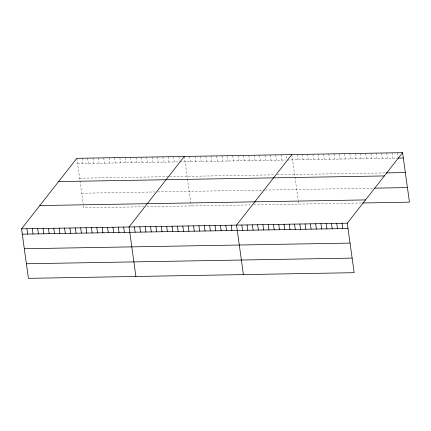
<?xml version="1.0" encoding="UTF-8"?>
<svg xmlns="http://www.w3.org/2000/svg" width="431" height="431" viewBox="0 0 431 431"><rect width="100%" height="100%" fill="white"/><g stroke="black" fill="none" stroke-linecap="round" stroke-linejoin="round"><path stroke-width="0.32" stroke-dasharray="2.15 1.62" d="M77.58 163.635L179.027 161.878M179.7 161.862L285.85 160.02M287.191 159.998L397.387 158.085M79.6 178.213L168.957 176.662M169.631 176.651L274.434 174.835M277.122 174.787L385.567 172.906M81.685 193.233L154.918 191.962M157.606 191.919L264.429 190.066M265.097 190.049L373.149 188.175M144.175 206.761L83.711 207.812L83.285 204.773M146.863 206.718L250.325 204.924M253.687 204.865L361.986 202.985M397.307 152.752L397.861 156.744M392.032 152.843L392.77 158.166M386.758 152.935L387.496 158.258M381.483 153.027L382.227 158.349M376.215 153.118L376.953 158.441M370.94 153.21L371.678 158.533M365.666 153.301L366.404 158.624M360.391 153.393L361.13 158.716M355.117 153.484L355.855 158.807M349.843 153.576L350.581 158.899M344.568 153.668L345.306 158.991M339.294 153.759L340.032 159.082M334.02 153.851L334.758 159.174M328.745 153.942L329.483 159.265M323.471 154.034L324.209 159.357M318.197 154.126L318.94 159.448M312.928 154.217L313.666 159.54M307.653 154.309L308.391 159.632M302.379 154.4L303.117 159.723M297.104 154.492L297.843 159.815M291.83 154.584L298.193 200.437M298.279 201.045L298.699 204.084M286.642 156.006L287.1 159.335M281.082 154.772L281.82 160.09M275.705 154.864L276.443 160.187M270.329 154.955L271.067 160.278M264.957 155.052L265.695 160.37M259.581 155.144L260.319 160.467M254.204 155.235L254.947 160.558M248.832 155.332L249.571 160.65M243.456 155.424L244.194 160.747M238.084 155.516L238.822 160.838M232.708 155.607L233.446 160.93M227.331 155.704L228.069 161.027M221.96 155.796L222.698 161.119M216.583 155.887L217.321 161.21M211.206 155.984L211.944 161.307M205.835 156.076L206.573 161.399M200.458 156.167L201.196 161.49M195.087 156.264L195.825 161.582M189.71 156.356L190.448 161.679M184.333 156.448L187.356 178.229M187.442 178.854L191.202 205.948M178.962 156.545L179.511 160.531M173.585 156.636L174.323 161.959M168.209 156.728L168.947 162.051M162.837 156.825L163.575 162.142M157.46 156.916L158.199 162.239M152.084 157.008L152.827 162.331M146.712 157.1L147.45 162.422M141.336 157.196L142.074 162.519M135.964 157.288L136.702 162.611M130.588 157.38L131.326 162.702M125.211 157.477L125.949 162.799M119.84 157.568L120.578 162.891M114.463 157.66L115.201 162.983M109.086 157.757L109.83 163.074M103.715 157.848L104.453 163.171M98.338 157.94L99.076 163.263M92.967 158.037L93.705 163.354M87.59 158.129L88.328 163.451M82.213 158.22L82.951 163.543M76.842 158.317L83.205 204.17"/><path stroke-width="0.65" d="M402.581 152.66L347.289 223.188L354.158 272.683L28.419 278.34L21.55 228.839L76.842 158.317L402.581 152.66L409.45 202.161L362.643 202.974M184.333 156.448L129.047 226.975L135.91 276.47M291.83 154.584L236.538 225.111L243.407 274.606M398.045 158.075L403.319 157.983M386.224 172.896L405.345 172.562M58.594 181.586L384.333 175.934M374.464 188.153L407.43 187.582M39.797 205.565L365.536 199.914M21.55 228.839L347.289 223.188M22.288 234.162L348.032 228.511M24.314 248.741L350.053 243.089M26.393 263.761L352.138 258.104M342.02 223.28L342.758 228.602M336.746 223.371L337.484 228.694M331.471 223.463L332.209 228.786M326.197 223.554L326.935 228.877M320.923 223.646L321.661 228.969M315.648 223.737L316.386 229.055M310.374 223.829L311.112 229.147M305.1 223.921L305.838 229.238M299.825 224.012L300.563 229.33M294.551 224.104L295.289 229.421M289.276 224.195L290.015 229.513M284.002 224.287L284.746 229.604M278.733 224.379L279.471 229.696M273.459 224.47L274.197 229.788M268.184 224.562L268.922 229.879M262.91 224.653L263.648 229.971M257.636 224.745L258.374 230.062M252.361 224.837L253.099 230.154M247.087 224.928L247.825 230.246M241.813 225.02L242.551 230.337M231.167 225.203L231.905 230.526M225.79 225.294L226.528 230.617M220.413 225.386L221.151 230.709M215.042 225.483L215.78 230.806M209.665 225.575L210.403 230.897M204.289 225.666L205.027 230.989M198.917 225.763L199.655 231.086M193.541 225.855L194.279 231.178M188.169 225.946L188.907 231.269M182.792 226.043L183.531 231.361M177.416 226.135L178.154 231.458M172.044 226.227L172.783 231.549M166.668 226.323L167.406 231.641M161.291 226.415L162.029 231.738M155.92 226.507L156.658 231.83M150.543 226.604L151.281 231.921M145.166 226.695L145.91 232.018M139.795 226.787L140.533 232.11M134.418 226.878L135.156 232.201M123.67 227.067L124.408 232.39M118.293 227.159L119.031 232.481M112.922 227.256L113.66 232.578M107.545 227.347L108.283 232.67M102.169 227.439L102.912 232.762M96.797 227.536L97.535 232.853M91.42 227.627L92.159 232.95M86.049 227.719L86.787 233.042M80.672 227.816L81.411 233.133M75.296 227.907L76.034 233.23M69.924 227.999L70.662 233.322M64.548 228.096L65.286 233.413M59.171 228.188L59.909 233.51M53.8 228.279L54.538 233.602M48.423 228.371L49.161 233.694M43.052 228.468L43.79 233.791M37.675 228.559L38.413 233.882M32.298 228.651L33.036 233.974M26.927 228.748L27.665 234.071"/></g></svg>
